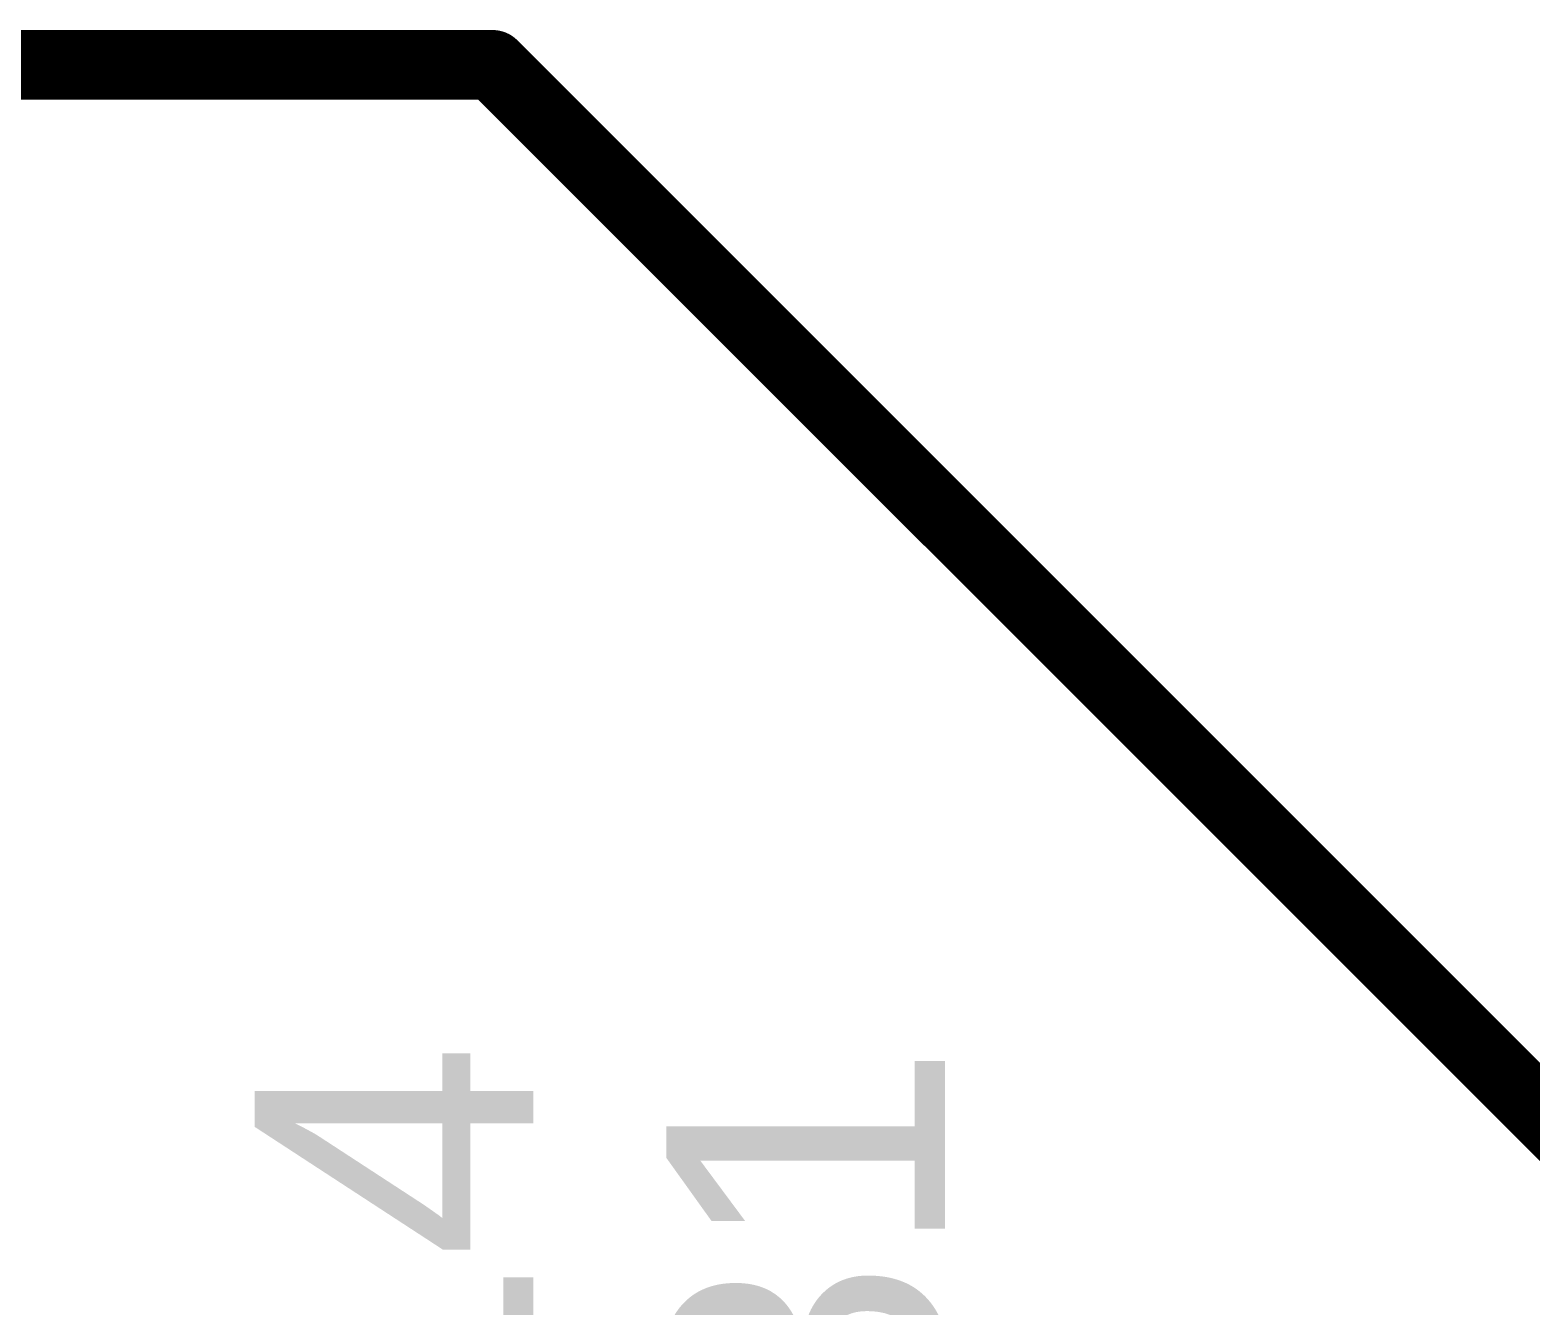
# Model space of a CAD drawing. Header units: inches. Extents: x -0.01 to 3.94, y -0.06 to 4.68.
# Drawn here: x 2.1324 to 2.3478, y 0.7931 to 0.9761 of the extents above; entities that cross this region are included whole.
import ezdxf

# ---------------------------------------------------------------- set-up
doc = ezdxf.new("R2010")
doc.units = ezdxf.units.IN
doc.header["$MEASUREMENT"] = 0
doc.layers.add('Bottom Layer', color=5, linetype='Continuous')
doc.layers.add('Top Overlay', color=2, linetype='Continuous')
doc.styles.add('Arial', font='', dxfattribs={"height": 0.2})
doc.styles.get('Arial').set_extended_font_data('Arial')

msp = doc.modelspace()

# ---------------------------------------------------------------- linework, layer by layer
at = {"layer": 'Bottom Layer'}
for points in [[(1.94099, 0.97113, 0.01, 0.01, 0), (2.19887, 0.97113, 0.01, 0.01, 0)], [(2.19887, 0.97113, 0.01, 0.01, 0), (2.43, 0.74, 0.01, 0.01, 0)]]:
    msp.add_lwpolyline(points, format="xyseb", dxfattribs=at)
msp.add_lwpolyline([(2.19637, 0.97113, 0.005, 0.005, 1), (2.20137, 0.97113, 0.005, 0.005, 1)], format="xyseb", close=True, dxfattribs=at)
msp.add_lwpolyline([(2.19637, 0.97113, 0.005, 0.005, 1), (2.20137, 0.97113, 0.005, 0.005, 1)], format="xyseb", close=True, dxfattribs=at)

# ---------------------------------------------------------------- texts
at = {"layer": 'Top Overlay', "style": 'Arial'}
for s, p in [('R14', (2.20472, 0.72835)), ('C31', (2.26378, 0.72835))]:
    msp.add_text(s, height=0.04, rotation=90, dxfattribs=at).set_placement(p)

doc.saveas('drawing.dxf')
